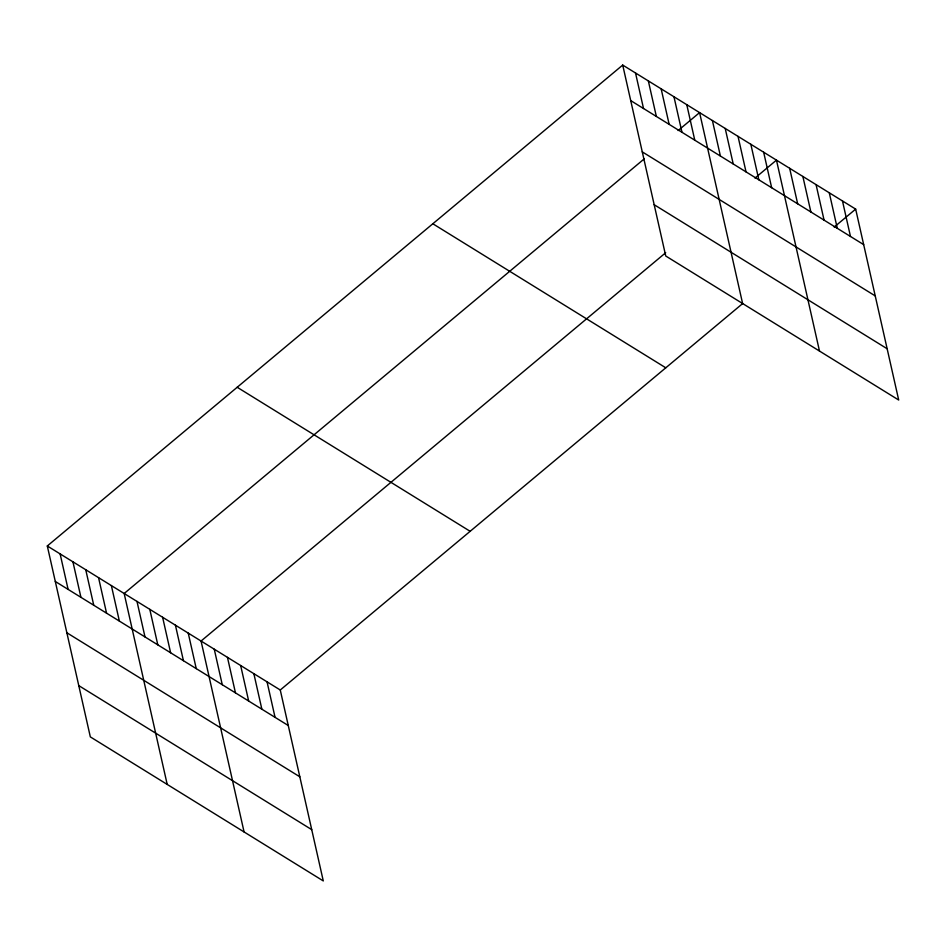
<?xml version="1.0" encoding="UTF-8"?>
<svg xmlns="http://www.w3.org/2000/svg" width="946" height="946" viewBox="0 0 946 946"><rect width="100%" height="100%" fill="white"/><g stroke="black" fill="none" stroke-linecap="round" stroke-linejoin="round"><path stroke-width="1.42" d="M47.3 545.972L280.264 690.001L323.284 880.927L90.331 736.887L47.3 545.972L622.716 65.073L855.669 209.113L898.7 400.028L665.736 255.999L622.716 65.073M644.202 158.893L124.174 593.497L167.206 784.423M678.116 130.548L699.591 112.598L742.61 303.524M665.7 252.712L201.06 641.033L244.08 831.96M754.991 178.085L776.465 160.134L819.496 351.061M280.264 690.001L742.645 303.571M834.195 227.052L855.669 209.113M630.722 100.595L863.674 244.624M642.275 151.868L875.239 295.909M654.183 204.714L887.147 348.755M432.83 223.764L665.783 367.805M237.186 387.269L470.15 531.309M55.306 581.483L288.27 725.523M66.859 632.768L299.823 776.808M78.766 685.614L311.731 829.642M842.472 200.942L850.478 236.465M829.275 192.783L837.281 228.305M816.067 184.624L824.072 220.146M802.87 176.464L810.876 211.975M789.662 168.293L797.667 203.816M763.659 152.211L771.664 187.734M750.84 144.289L758.846 179.811M738.022 136.366L746.027 171.888M725.215 128.443L733.221 163.965M712.397 120.52L720.403 156.043M686.772 104.687L694.778 140.197M673.966 96.764L681.971 132.274M661.148 88.841L669.153 124.352M648.341 80.918L656.347 116.441M635.523 72.996L643.528 108.518M267.056 681.841L275.061 717.364M253.859 673.682L261.865 709.204M240.662 665.523L248.668 701.045M227.454 657.352L235.459 692.874M214.257 649.193L222.263 684.715M188.242 633.111L196.248 668.633M175.424 625.188L183.429 660.71M162.617 617.265L170.623 652.787M149.799 609.342L157.805 644.865M136.993 601.42L144.998 636.942M111.368 585.574L119.373 621.096M98.55 577.651L106.555 613.174M85.743 569.729L93.749 605.251M72.925 561.806L80.93 597.328M60.118 553.895L68.112 589.405"/></g></svg>
